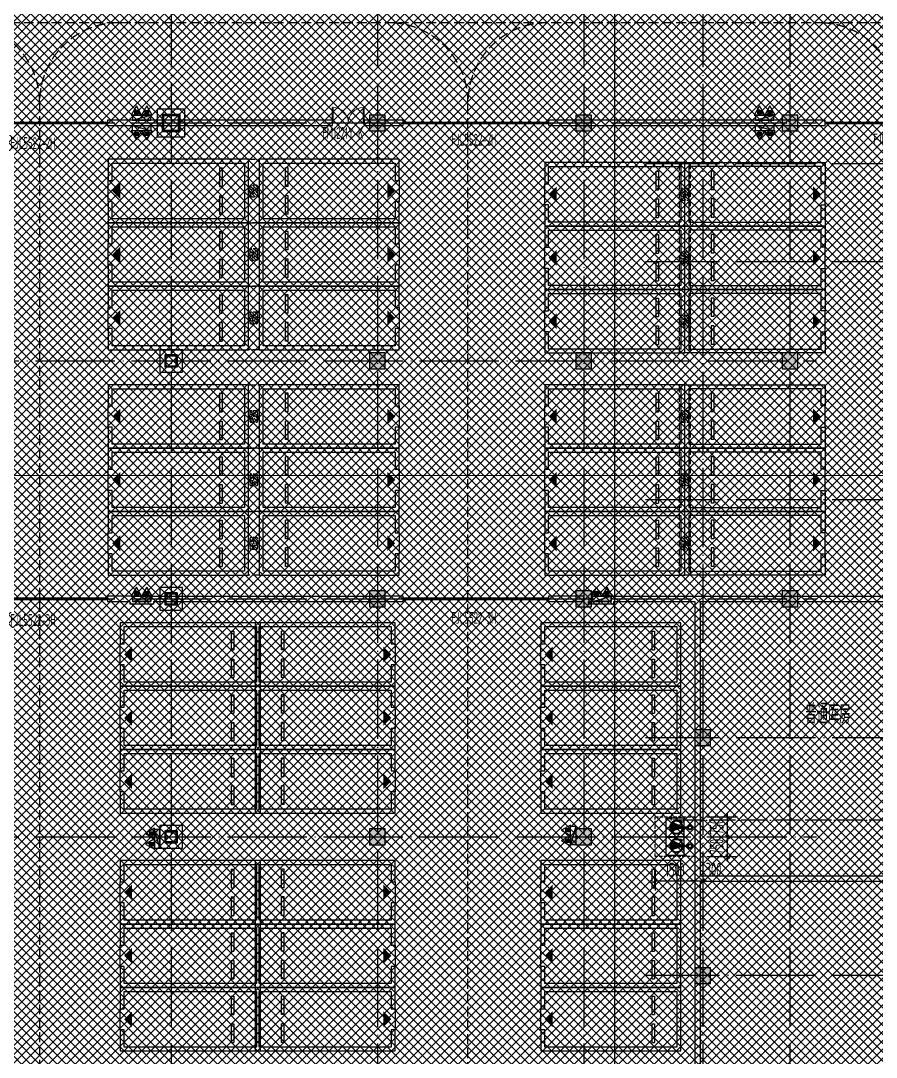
# Model space of a CAD drawing. Extents: x -473190 to 2138458, y -81875 to 2633646.
# Drawn here: x -1384 to 30964, y 119473 to 158677 of the extents above; entities that cross this region are included whole.
import ezdxf

# ---------------------------------------------------------------- set-up
doc = ezdxf.new("R2010")
doc.units = 0
doc.header["$LTSCALE"] = 1000
for name, pattern in [('__DASH', [0.35, 0.25, -0.1]), ('DASH', [0.35, 0.25, -0.1]), ('DOTE', [2.42, 2, -0.2, 0.02, -0.2]), ('排水', [1.1, 1, -0.1])]:
    doc.linetypes.add(name, pattern=pattern)
for name, color, linetype in [('00-停车位', 67, 'Continuous'), ('A-COLUMN', 2, 'Continuous'), ('A-PUB_HATCH', 8, 'Continuous'), ('A-ROOM_NAME', 23, 'Continuous'), ('A-WALL', 2, 'Continuous'), ('car', 252, 'Continuous'), ('DOOR_FIRE', 4, 'Continuous'), ('DOOR_FIRE_TEXT', 7, 'Continuous'), ('DOTE', 1, 'DOTE'), ('PUB_DIM', 3, 'Continuous'), ('PUB_HATCH', 8, 'Continuous'), ('W-EQUIP_消火栓', 7, 'Continuous'), ('W-EQUIP_灭火器', 7, 'Continuous'), ('排水', 4, 'Continuous'), ('索引线', 252, 'Continuous'), ('车行线', 4, 'Continuous'), ('集水坑', 4, 'Continuous'), ('雨棚投影', 147, 'Continuous')]:
    doc.layers.add(name, color=color, linetype=linetype)
doc.layers.add('GPS-污水', color=2, linetype='排水', lineweight=40)
doc.layers.add('钢柱', color=51, linetype='Continuous', lineweight=35)
doc.styles.add('8B2_02', font='tssdeng.shx', dxfattribs={"width": 0.6, "bigfont": 'TSSDCHN.shx'})
doc.styles.add('_TCH_DIM_T3', font='tssdeng.shx', dxfattribs={"width": 0.564706, "bigfont": '@@@tssdchn.shx'})
doc.styles.add('_TCH_WINDOW', font='tssdeng.shx', dxfattribs={"width": 0.8, "height": 3.5, "bigfont": 'tssdchn.shx'})
doc.styles.get("Standard").update_dxf_attribs({"font": 'gbenor.shx', "bigfont": 'gbcbig.shx'})
doc.dimstyles.new('_TCH_ARCH&&150', dxfattribs={"dimtxt": 525, "dimasz": 150, "dimexe": 375, "dimexo": 450, "dimgap": 150, "dimtad": 1, "dimdec": 0, "dimzin": 0, "dimdsep": 46, "dimtxsty": '_TCH_DIM_T3', "dimblk": 'ARCHTICK', "dimcen": 0.09, "dimclrt": 7, "dimazin": 2, "dimtfac": 1, "dimtdec": 0, "dimtix": 1, "dimtmove": 2, "dimatfit": 3, "dimfxl": 0, "dimtolj": 1, "dimtzin": 0, "dimarcsym": 0})

# ---------------------------------------------------------------- blocks, each defined once
blk = doc.blocks.new('车位2400x5300')
at = {"layer": '00-停车位', "color": 251}
for p, q in [((-875, -1000), (-175, -1000)), ((-875, -1100), (-875, -1000)), ((-875, -1100), (-175, -1100)), ((-175, -1100), (-175, -1000)), ((175, -1000), (875, -1000)), ((175, -1100), (175, -1000)), ((175, -1100), (875, -1100)), ((875, -1100), (875, -1000)), ((400, -5300), (-400, -5300))]:
    blk.add_line(p, q, dxfattribs=at)
blk.add_lwpolyline([(400, -5150), (400, -5300), (1200, -5300), (1200, 0), (-1200, 0), (-1200, -5300), (-400, -5300), (-400, -5150), (-1050, -5150), (-1050, -150), (1050, -150), (1050, -5150), (400, -5150)], dxfattribs=at)
blk.add_lwpolyline([(0, -5150, 0, 600, 0), (0, -4850, 600, 600, 0)], format="xyseb", dxfattribs=at)
blk = doc.blocks.new('A$C796A13F6')
at = {"layer": '车行线', "linetype": '__DASH', "ltscale": 1.5}
for points in [[(30925, -3000), (30925, -47838, 0.414214), (33925, -50838), (45475, -50838, 0.414214), (48475, -47838), (48475, -3000, 0.414214), (45475, 0), (-134375, 0, 0.414214), (-137375, -3000), (-137375, -60738, 0.414214), (-134375, -63738), (-124175, -63738)], [(-72275, 0, -0.414214), (-69275, -3000)], [(-66275, 0, 0.414214), (-69275, -3000)], [(-56075, 0, -0.414214), (-53075, -3000)], [(-50075, 0, 0.414214), (-53075, -3000)], [(-39800, 0, -0.414214), (-36800, -3000)], [(-69275, -3000), (-69275, -122288, -0.414214), (-72275, -125288), (-118175, -125288, -0.414214), (-121175, -122288), (-121175, -3000)]]:
    blk.add_lwpolyline(points, format="xyb", dxfattribs=at)
blk.add_lwpolyline([(-53075, -184056), (-53075, -3000)], dxfattribs=at)
blk = doc.blocks.new('$SB01_1')
h = blk.add_hatch(color=256)
h.dxf.hatch_style = 1
h.paths.add_polyline_path([(-0.381, -0.323), (0.5, 0), (-0.381, 0.323)])
h.paths.add_polyline_path([(0, 0), (0.002, 0), (0.002, 0.001), (0, 0.001)], flags=24)
h.paths.add_polyline_path([(0, -0.002), (0.003, -0.002), (0.003, -0.001), (0, -0.001)], flags=24)
h.paths.add_polyline_path([(0, -0.003), (0.003, -0.003), (0.003, -0.002), (0, -0.002)], flags=24)
for p, q in [((0.5, 0), (-0.381, 0.323)), ((-0.381, 0.323), (-0.381, -0.323)), ((0.5, 0), (-0.381, -0.323))]:
    blk.add_line(p, q)
blk.add_circle((0, 0), 0.5)
at = {"flags": 1}
for tag, p in [('UNIT', (0, 0)), ('SPEC', (0, -0.002)), ('WHAT', (0, -0.003))]:
    blk.add_attdef(tag, p, '', height=0.001, dxfattribs=at)
blk = doc.blocks.new('人防集水坑')
at = {"layer": 'GPS-污水', "linetype": '排水'}
for p, q in [((307486, 701151), (307284, 701151)), ((307486, 700451), (307284, 700451))]:
    blk.add_line(p, q, dxfattribs=at)
for centre in [(307561, 701151), (307561, 700451)]:
    blk.add_circle(centre, 75, dxfattribs=at)
at = {"layer": '集水坑', "linetype": 'DASH', "ltscale": 0.5}
blk.add_lwpolyline([(306241, 700051), (306241, 701551), (307741, 701551), (307741, 700051)], close=True, dxfattribs=at)
at = {"layer": '集水坑', "linetype": 'Continuous', "ltscale": 0.5}
for points in [[(306641, 701501), (306641, 700801), (307341, 700801), (307341, 701501)], [(306641, 700801), (306641, 700101), (307341, 700101), (307341, 700801)]]:
    blk.add_lwpolyline(points, close=True, dxfattribs=at)
at = {"layer": '集水坑', "linetype": 'DASH', "ltscale": 0.5}
for points in [[(307341, 700801), (307237, 701397), (306641, 701501)], [(307347, 700101), (307243, 700697), (306647, 700801)]]:
    blk.add_lwpolyline(points, dxfattribs=at)
at = {"layer": 'GPS-污水', "linetype": '排水', "xscale": -480.0000000000002, "yscale": 480.0000000000002, "zscale": 480.0000000000002, "rotation": 176.2535374729293}
for p in [(307045, 701164, 0), (307045, 700464, 0)]:
    blk.add_blockref('$SB01_1', p, dxfattribs=at)
blk = doc.blocks.new('_ArchTick')
at = {"color": 0, "linetype": 'ByBlock', "const_width": 0.4}
blk.add_lwpolyline([(-0.5, -0.5), (0.5, 0.5)], dxfattribs=at)
blk = doc.blocks.new('*D5247')
at = {"layer": 'Defpoints', "color": 0, "transparency": 16777216}
for p in [(113584, -58668), (114823, -58668), (113584, -59418)]:
    blk.add_point(p, dxfattribs=at)
at = {"layer": 'PUB_DIM', "color": 0, "lineweight": -2, "transparency": 16777216}
for p, q in [((114034, -58668), (115198, -58668)), ((114823, -58668), (114823, -58518)), ((114823, -59418), (114823, -58668)), ((114034, -59418), (115198, -59418)), ((114823, -59418), (114823, -59568))]:
    blk.add_line(p, q, dxfattribs=at)
at = {"layer": 'PUB_DIM', "color": 0, "lineweight": -2, "transparency": 16777216, "xscale": 150, "yscale": 150, "zscale": 150}
for p, rotation in [((114823, -58668), 270), ((114823, -59418), 90)]:
    blk.add_blockref('_ArchTick', p, dxfattribs=dict(at, rotation=rotation))
at = {"layer": 'PUB_DIM', "color": 7, "transparency": 16777216, "insert": (114411, -59043), "char_height": 525, "attachment_point": 5, "rotation": 90, "style": '_TCH_DIM_T3'}
blk.add_mtext('\\A1;750', dxfattribs=at)
blk = doc.blocks.new('*D5248')
at = {"layer": 'Defpoints', "color": 0, "transparency": 16777216}
for p in [(113584, -59418), (114823, -59418), (113584, -60168)]:
    blk.add_point(p, dxfattribs=at)
at = {"layer": 'PUB_DIM', "color": 0, "lineweight": -2, "transparency": 16777216}
for p, q in [((114034, -59418), (115198, -59418)), ((114823, -59418), (114823, -59268)), ((114823, -60168), (114823, -59418)), ((114034, -60168), (115198, -60168)), ((114823, -60168), (114823, -60318))]:
    blk.add_line(p, q, dxfattribs=at)
at = {"layer": 'PUB_DIM', "color": 0, "lineweight": -2, "transparency": 16777216, "xscale": 150, "yscale": 150, "zscale": 150}
for p, rotation in [((114823, -59418), 270), ((114823, -60168), 90)]:
    blk.add_blockref('_ArchTick', p, dxfattribs=dict(at, rotation=rotation))
at = {"layer": 'PUB_DIM', "color": 7, "transparency": 16777216, "insert": (114411, -59793), "char_height": 525, "attachment_point": 5, "rotation": 90, "style": '_TCH_DIM_T3'}
blk.add_mtext('\\A1;750', dxfattribs=at)
blk = doc.blocks.new('*D5249')
at = {"layer": 'Defpoints', "color": 0, "transparency": 16777216}
for p in [(112084, -60168), (113584, -60168), (113584, -61077)]:
    blk.add_point(p, dxfattribs=at)
at = {"layer": 'PUB_DIM', "color": 0, "lineweight": -2, "transparency": 16777216}
for p, q in [((112084, -60618), (112084, -61452)), ((113584, -60618), (113584, -61452)), ((112084, -61077), (113584, -61077))]:
    blk.add_line(p, q, dxfattribs=at)
at = {"layer": 'PUB_DIM', "color": 0, "lineweight": -2, "transparency": 16777216, "xscale": 150, "yscale": 150, "zscale": 150, "rotation": 180}
blk.add_blockref('_ArchTick', (112084, -61077), dxfattribs=at)
at = {"layer": 'PUB_DIM', "color": 0, "lineweight": -2, "transparency": 16777216, "xscale": 150, "yscale": 150, "zscale": 150}
blk.add_blockref('_ArchTick', (113584, -61077), dxfattribs=at)
at = {"layer": 'PUB_DIM', "color": 7, "transparency": 16777216, "insert": (112834, -60664), "char_height": 525, "attachment_point": 5, "style": '_TCH_DIM_T3'}
blk.add_mtext('\\A1;1500', dxfattribs=at)
blk = doc.blocks.new('*D5250')
at = {"layer": 'Defpoints', "color": 0, "transparency": 16777216}
for p in [(113584, -60168), (113884, -60168), (113884, -61077)]:
    blk.add_point(p, dxfattribs=at)
at = {"layer": 'PUB_DIM', "color": 0, "lineweight": -2, "transparency": 16777216}
for p, q in [((113584, -60618), (113584, -61452)), ((113884, -60618), (113884, -61452)), ((113584, -61077), (113434, -61077)), ((113584, -61077), (113884, -61077)), ((113884, -61077), (114034, -61077))]:
    blk.add_line(p, q, dxfattribs=at)
at = {"layer": 'PUB_DIM', "color": 0, "lineweight": -2, "transparency": 16777216, "xscale": 150, "yscale": 150, "zscale": 150}
blk.add_blockref('_ArchTick', (113584, -61077), dxfattribs=at)
at = {"layer": 'PUB_DIM', "color": 0, "lineweight": -2, "transparency": 16777216, "xscale": 150, "yscale": 150, "zscale": 150, "rotation": 180}
blk.add_blockref('_ArchTick', (113884, -61077), dxfattribs=at)
at = {"layer": 'PUB_DIM', "color": 7, "transparency": 16777216, "insert": (114295, -60664), "char_height": 525, "attachment_point": 5, "style": '_TCH_DIM_T3'}
blk.add_mtext('\\A1;300', dxfattribs=at)
blk = doc.blocks.new('A$C2EF10B80')
at = {"layer": 'A-PUB_HATCH'}
h = blk.add_hatch(dxfattribs=at)
h.set_pattern_fill('ANSI31', color=256, scale=50, angle=-16.4434)
h.set_pattern_definition([(45, (6188.46, 7099.97), (-56.1266, 56.1266), [])])
h.paths.add_polyline_path([(-983, -100, 0.414214), (-1033, -50), (-1184, -50), (-1091, -207), (-1210, -207), (-1204, -250), (-983, -250)])
h.paths.add_polyline_path([(-983, -250), (-1204, -250), (-1190, -350), (-1033, -350, 0.414213), (-983, -300)])
h.paths.add_polyline_path([(-1262, -250), (-1417, -250), (-1417, -300, 0.414215), (-1367, -350), (-1207, -350)])
h.paths.add_polyline_path([(-1221, -50), (-1367, -50, 0.414214), (-1417, -100), (-1417, -250), (-1262, -250), (-1320, -146), (-1212, -146)])
at = {"layer": 'car', "linetype": 'DASH', "ltscale": 0.5}
blk.add_line((-1367, -350), (-1033, -350), dxfattribs=at)
at = {"layer": 'car', "linetype": 'DASH'}
blk.add_lwpolyline([(-2400, 0), (0, 0), (0, -400), (-2400, -400)], close=True, dxfattribs=at)
at = {"layer": 'car', "linetype": 'DASH', "ltscale": 0.5}
blk.add_lwpolyline([(-1320, -146), (-1185, -390), (-1210, -207), (-1091, -207), (-1227, 23), (-1212, -146)], close=True, dxfattribs=at)
for points in [[(-1367, -50, 0.414214), (-1417, -100), (-1417, -300)], [(-1033, -350, 0.414214), (-983, -300), (-983, -100, 0.414214), (-1033, -50), (-1367, -50)]]:
    blk.add_lwpolyline(points, format="xyb", dxfattribs=at)
at = {"layer": 'car', "linetype": 'DASH'}
blk.add_arc((-1367, -300), 50, 180, 270, dxfattribs=at)
blk = doc.blocks.new('A$C77CA03F4')
at = {"rotation": 16.44344089606073}
for p in [(6792, 2422), (4490, 1742), (2189, 1063)]:
    blk.add_blockref('A$C2EF10B80', p, dxfattribs=at)
blk = doc.blocks.new('A$C00330F2E')
at = {"layer": 'A-COLUMN'}
for p, q in [((58975, 200), (57925, 200)), ((57925, 200), (57925, -850)), ((58975, -850), (58975, 200)), ((57925, -850), (58975, -850)), ((58875, -8900), (58025, -8900)), ((58025, -8900), (58025, -9750)), ((58875, -9750), (58875, -8900)), ((58025, -9750), (58875, -9750)), ((58875, -17900), (58025, -17900)), ((58025, -17900), (58025, -18750)), ((58875, -18750), (58875, -17900)), ((58025, -18750), (58875, -18750)), ((58875, -26900), (58025, -26900)), ((58025, -26900), (58025, -27750)), ((58875, -27750), (58875, -26900)), ((58025, -27750), (58875, -27750))]:
    blk.add_line(p, q, dxfattribs=at)
at = {"layer": '钢柱', "color": 4, "lineweight": 35}
for points in [[(58775, 0), (58125, 0), (58125, -650), (58775, -650)], [(58735, -610), (58165, -610), (58165, -40), (58735, -40)], [(58675, -9100), (58225, -9100), (58225, -9550), (58675, -9550)], [(58645, -9520), (58255, -9520), (58255, -9130), (58645, -9130)], [(58675, -18100), (58225, -18100), (58225, -18550), (58675, -18550)], [(58645, -18520), (58255, -18520), (58255, -18130), (58645, -18130)], [(58675, -27100), (58225, -27100), (58225, -27550), (58675, -27550)], [(58645, -27520), (58255, -27520), (58255, -27130), (58645, -27130)]]:
    blk.add_lwpolyline(points, close=True, dxfattribs=at)
blk = doc.blocks.new('A$C4F5A101F')
at = {"layer": 'DOTE', "color": 16, "linetype": 'DOTE', "ltscale": 1.5}
for p, q in [((-198339.7, 16373.7), (-198339.7, -213765.2)), ((-297848.4, -3257.4), (-173939.7, -3257.4)), ((-39660.8, -4807.4), (-180399, -4807.4)), ((-39660.8, -8507.4), (-180399, -8507.4)), ((-297848.4, -12257.4), (-173939.7, -12257.4)), ((-39660.8, -17507.4), (-180399, -17507.4)), ((-297848.4, -21257.4), (-173939.7, -21257.4)), ((-39660.8, -26507.4), (-180399, -26507.4)), ((-297848.4, -30257.4), (-173939.7, -30257.4)), ((-39660.8, -35507.4), (-180399, -35507.4))]:
    blk.add_line(p, q, dxfattribs=at)
at = {"layer": 'DOTE', "color": 127, "linetype": 'DOTE', "ltscale": 1.5}
for p, q in [((-190539.7, 16373.7), (-190539.7, -213765.2)), ((-182739.7, 16373.7), (-182739.7, -213765.2)), ((-178239.7, 16373.7), (-178239.7, -213765.2)), ((-174939.7, 16373.7), (-174939.7, -213765.2))]:
    blk.add_line(p, q, dxfattribs=at)
blk = doc.blocks.new('A$C2B5B1B2C')
at = {"layer": 'DOTE', "linetype": 'DOTE', "ltscale": 0.5}
blk.add_line((118175, -12675), (78225, -12675), dxfattribs=at)
blk = doc.blocks.new('$TwtSys$00000434')
for p, q in [((-0.5, 0.5), (-0.5, -0.5)), ((-0.5, -0.5), (0.5, 0.5)), ((0.5, 0.5), (-0.5, 0.5)), ((0.5, -0.5), (0.5, 0.5)), ((-0.5, -0.5), (0.5, -0.5))]:
    blk.add_line(p, q)
blk.add_solid([(0.5, -0.5), (0.5, 0.5), (-0.5, -0.5)])
blk = doc.blocks.new('$TwtSys$00000546')
h = blk.add_hatch()
h.set_pattern_fill('ANSI31', color=256, scale=200, style=0)
h.set_pattern_definition([(45, (-38543.802, -6670.83), (-17.67767, 17.67767), [])])
h.paths.add_polyline_path([(-65, 174), (65, 174), (65, 44), (-65, 44)])
for points in [[(0, 344), (-198, 0), (198, 0)], [(-65, 174), (65, 174), (65, 44), (-65, 44)]]:
    blk.add_lwpolyline(points, close=True)
blk = doc.blocks.new('_FZH')
blk.add_lwpolyline([(-0.5, -0.5), (0.5, -0.5), (0.5, 0.5), (-0.5, 0.5)], close=True)
at = {"layer": 'PUB_HATCH'}
blk.add_solid([(-0.5, -0.5), (0.5, -0.5), (-0.5, 0.5), (0.5, 0.5)], dxfattribs=at)
blk = doc.blocks.new('zzzzzzzzzzzzzzzz')
at = {"layer": 'A-COLUMN'}
for p, q in [((-13084, -174735), (-14134, -174735)), ((-14134, -174735), (-14134, -175785)), ((-13084, -175785), (-13084, -174735)), ((-14134, -175785), (-13084, -175785)), ((-13184, -192835), (-14034, -192835)), ((-14034, -192835), (-14034, -193685)), ((-13184, -193685), (-13184, -192835)), ((-14034, -193685), (-13184, -193685)), ((-13184, -201835), (-14034, -201835)), ((-14034, -201835), (-14034, -202685)), ((-13184, -202685), (-13184, -201835)), ((-14034, -202685), (-13184, -202685))]:
    blk.add_line(p, q, dxfattribs=at)
blk.add_blockref('A$C00330F2E', (-72059, -174935))
at = {"layer": 'A-COLUMN', "xscale": 600, "yscale": 600, "zscale": 600, "rotation": 90}
for p in [(-5809, -175260), (1991, -175260), (9791, -175260), (-5809, -184260), (1991, -184260), (9791, -184260), (-5809, -193260), (1991, -193260), (9791, -193260), (6491, -198510), (-5809, -202260), (1991, -202260), (6491, -207510)]:
    blk.add_blockref('_FZH', p, dxfattribs=at)
blk = doc.blocks.new('ADFASDF')
h = blk.add_hatch()
h.set_pattern_fill('ANSI37', color=8, scale=150)
h.set_pattern_definition([(45, (0, 0), (-168.3798, 168.3798), []), (135, (0, 0), (-168.3798, -168.3798), [])])
h.paths.add_polyline_path([(521397, 239186), (521397, 224886), (539697, 224886), (539697, 169261), (524947, 169261), (524947, 171211), (527822, 171211), (527922, 176611), (501318, 176611), (501125, 109884), (530547, 109887), (530547, 107449), (538188, 100503), (536147, 98236), (540086, 94690), (517812, 69953), (517812, 59790), (482108, 20136), (405247, 20136), (405247, 26086), (391997, 40436), (391997, 64736), (399997, 64738), (399997, 239186), (409022, 239186)])
blk = doc.blocks.new('$DorLib2D$00000213')
at = {"color": 0, "linetype": 'DASH', "const_width": 0.02}
blk.add_lwpolyline([(0.5, 0), (-0.5, 0)], dxfattribs=at)
blk = doc.blocks.new('$DorLib2D$00000002')
for p, q in [((-0.5, 0), (-0.5, 0.4875)), ((-0.475, 0.4875), (-0.5, 0.4875)), ((-0.475, 0), (-0.475, 0.4875)), ((0.475, 0), (0.475, 0.4875)), ((0.475, 0.4875), (0.5, 0.4875)), ((0.5, 0), (0.5, 0.4875)), ((-0.5, 0), (-0.475, 0)), ((0.5, 0), (0.475, 0))]:
    blk.add_line(p, q)
at = {"lineweight": 13}
for centre, start, end in [((-0.4875, 0), 0, 88.53072), ((0.4875, 0), 91.46928, 180)]:
    blk.add_arc(centre, 0.4875, start, end, dxfattribs=at)
blk = doc.blocks.new('A$C3672542B')
at = {"layer": '排水', "color": 3, "linetype": 'DASH'}
for points in [[(110843.2, -57427.7, 0, 0, 0), (111555.1, -58139.6, 160, 0, 0), (111979.3, -58563.9, 0, 0, 0)], [(110843.2, -61408.7, 0, 0, 0), (111555.1, -60696.8, 160, 0, 0), (111979.3, -60272.6, 0, 0, 0)]]:
    blk.add_lwpolyline(points, format="xyseb", dxfattribs=at)
at = {"layer": '集水坑', "linetype": 'Continuous'}
blk.add_blockref('人防集水坑', (-194157.4, -760218.9), dxfattribs=at)
at = {"layer": 'PUB_DIM'}
for p1, p2, distance, picture, middle in [((113583.7, -59418.2), (113583.7, -58668.2), -1239.4, '*D5247', (114410.6, -59043.2)), ((113583.7, -60168.2), (113583.7, -59418.2), -1239.4, '*D5248', (114410.6, -59793.2)), ((112083.7, -60168.2), (113583.7, -60168.2), -908.7, '*D5249', (112833.7, -60664.4))]:
    dim = blk.add_aligned_dim(p1=p1, p2=p2, distance=distance, dimstyle='_TCH_ARCH&&150', dxfattribs=at)
    dim.commit()
    dim.dimension.update_dxf_attribs({"geometry": picture, "text_midpoint": middle})
dim = blk.add_linear_dim(base=(113883.7, -61076.9), p1=(113583.7, -60168.2), p2=(113883.7, -60168.2), angle=0, dimstyle='_TCH_ARCH&&150', dxfattribs=at)
dim.commit()
dim.dimension.update_dxf_attribs({"geometry": '*D5250', "text_midpoint": (114295.4, -60664.4), "dimtype": 161})

msp = doc.modelspace()

# ---------------------------------------------------------------- linework, layer by layer
msp.add_lwpolyline([(181620.5, 190393), (21063.1, 190393), (21063.1, 100810.6), (181620.5, 100810.6)], close=True)
at = {"linetype": 'DASH', "const_width": 40}
msp.add_lwpolyline([(-90723.6, 141471.9), (133656.7, 141471.9)], dxfattribs=at)
at = {"layer": 'A-WALL'}
for p, q in [((4302.3, 154910.6), (1902.2, 154910.6)), ((1902.2, 154910.6), (1902.2, 154710.6)), ((10402.3, 154910.6), (4302.3, 154910.6)), ((10402.3, 154710.6), (10402.3, 154910.6)), ((13076.3, 154910.6), (11602.3, 154910.6)), ((11602.3, 154910.6), (11602.3, 154710.6)), ((13076.3, 154710.6), (13076.3, 154910.6)), ((29027.3, 154910.6), (18576.3, 154910.6)), ((18576.3, 154910.6), (18576.3, 154710.6)), ((29027.3, 154710.6), (29027.3, 154910.6)), ((1902.2, 154710.6), (4302.3, 154710.6)), ((4302.3, 154710.6), (10402.3, 154710.6)), ((11602.3, 154710.6), (13076.3, 154710.6)), ((18576.3, 154710.6), (29027.3, 154710.6)), ((2837.7, 136910.6), (1902.2, 136910.6)), ((1902.2, 136910.6), (1902.2, 136710.6)), ((2837.7, 136910.6), (2837.7, 136710.6)), ((3537.7, 136910.6), (3537.7, 136710.6)), ((3537.7, 136910.6), (4202.3, 136910.6)), ((4202.3, 136910.6), (12102.3, 136910.6)), ((13076.3, 136910.6), (12102.3, 136910.6)), ((13076.3, 136710.6), (13076.3, 136910.6)), ((19902.3, 136910.6), (18576.3, 136910.6)), ((18576.3, 136910.6), (18576.3, 136710.6)), ((19902.3, 136710.6), (19902.3, 136910.6)), ((20935.4, 136910.6), (20935.4, 136710.6)), ((20935.4, 136910.6), (24201.4, 136910.6)), ((24202.3, 136910.6), (27702.3, 136910.6)), ((27702.3, 136910.6), (34702.3, 136910.6)), ((1902.2, 136710.6), (2737.7, 136710.6)), ((2737.7, 136710.6), (2737.7, 136610.6)), ((3637.7, 136610.6), (2737.7, 136610.6)), ((3537.7, 136710.6), (2837.7, 136710.6)), ((3637.7, 136710.6), (3637.7, 136610.6)), ((3637.7, 136710.6), (4202.3, 136710.6)), ((4202.3, 136710.6), (12102.3, 136710.6)), ((12102.3, 136710.6), (13076.3, 136710.6)), ((18576.3, 136710.6), (19902.3, 136710.6)), ((20935.4, 136710.6), (20085.4, 136710.6)), ((20085.4, 136610.6), (20085.4, 136710.6)), ((21035.4, 136610.6), (20085.4, 136610.6)), ((20102.3, 136810.6), (20102.3, 136660.6)), ((20202.3, 136810.6), (20102.3, 136810.6)), ((20202.3, 136660.6), (20102.3, 136660.6)), ((20202.3, 136810.6), (20202.3, 136660.6)), ((21035.4, 136710.6), (21035.4, 136610.6)), ((21035.4, 136710.6), (24102.3, 136710.6)), ((24102.3, 136710.6), (24102.3, 131560.6)), ((24302.3, 136710.6), (24302.3, 131560.6)), ((24302.3, 136710.6), (27702.3, 136710.6)), ((27702.3, 136710.6), (34702.3, 136710.6)), ((24102.3, 131560.6), (24102.3, 126235.6)), ((24302.3, 131560.6), (24302.3, 126335.6)), ((24302.3, 126335.6), (34602.3, 126335.6)), ((24102.3, 126235.6), (24102.3, 122560.6)), ((24302.3, 126135.6), (34702.3, 126135.6)), ((24302.3, 126135.6), (24302.3, 122560.6)), ((24102.3, 122560.6), (24102.3, 113560.6)), ((24302.3, 122560.6), (24302.3, 113560.6))]:
    msp.add_line(p, q, dxfattribs=at)

# ---------------------------------------------------------------- block references
for name, p in [('A$C3672542B', (-89481.4, 187228.8)), ('ADFASDF', (-477545, -71625.7)), ('A$C796A13F6', (68602.3, 158598.1)), ('A$C2B5B1B2C', (-55022.7, 141110.6)), ('A$C00330F2E', (-54147.7, 155135.6))]:
    msp.add_blockref(name, p)
at = {"rotation": 73.55655642770577}
for p in [(7627.3, 146235.6), (23927.3, 146110.6), (7627.3, 137710.6), (23927.3, 137710.6)]:
    msp.add_blockref('A$C77CA03F4', p, dxfattribs=at)
at = {"layer": '00-停车位'}
for p, rotation in [((7227.3, 152235.6), 270), ((7627.3, 152235.6), 90), ((23727.3, 152110.6), 270), ((7227.3, 149835.6), 270), ((7627.3, 149835.6), 90), ((23727.3, 149710.6), 270), ((7227.3, 147435.6), 270), ((7627.3, 147435.6), 90), ((23727.3, 147310.6), 270), ((7227.3, 143710.6), 270), ((7627.3, 143710.6), 90), ((23727.3, 143710.6), 270), ((7227.3, 141310.6), 270), ((7627.3, 141310.6), 90), ((23727.3, 141310.6), 270), ((7227.3, 138910.6), 270), ((7627.3, 138910.6), 90), ((23727.3, 138910.6), 270), ((7677.3, 134710.6), 270), ((7477.3, 134710.6), 90), ((23577.3, 134710.6), 270), ((7677.3, 132310.6), 270), ((7477.3, 132310.6), 90), ((23577.3, 132310.6), 270), ((7677.3, 129910.6), 270), ((7477.3, 129910.6), 90), ((23577.3, 129910.6), 270), ((7677.3, 125710.6), 270), ((7477.3, 125710.6), 90), ((23577.3, 125710.6), 270), ((7677.3, 123310.6), 270), ((7477.3, 123310.6), 90), ((23577.3, 123310.6), 270), ((7677.3, 120910.6), 270), ((7477.3, 120910.6), 90), ((23577.3, 120910.6), 270)]:
    msp.add_blockref('车位2400x5300', p, dxfattribs=dict(at, rotation=rotation))
at = {"layer": '00-停车位', "xscale": -1}
for p, rotation in [((23727.3, 152110.6), 90), ((23727.3, 149710.6), 90), ((23727.3, 147310.6), 90), ((23727.3, 143710.6), 89.99999997177905), ((23727.3, 141310.6), 89.99999997177905), ((23727.3, 138910.6), 89.99999997177905)]:
    msp.add_blockref('车位2400x5300', p, dxfattribs=dict(at, rotation=rotation))
at = {"layer": 'DOOR_FIRE'}
ref = msp.add_blockref('$DorLib2D$00000002', (11002.3, 154810.6), dxfattribs=dict(at, xscale=1200, yscale=-1200, zscale=200, rotation=180))
ref.add_attrib('A', 'FM1221Y-K', (10015.9, 154207.6), dxfattribs={"layer": 'DOOR_FIRE_TEXT', "height": 446.25, "style": '_TCH_WINDOW', "width": 0.564706})
ref = msp.add_blockref('$DorLib2D$00000213', (-847.8, 154810.6), dxfattribs=dict(at, xscale=-5500, yscale=-5500, zscale=200, rotation=180))
ref.add_attrib('A', 'FJL5522-2H', (-1773.4, 153827.3), dxfattribs={"layer": 'DOOR_FIRE_TEXT', "height": 446.25, "style": '_TCH_WINDOW', "width": 0.564706})
ref = msp.add_blockref('$DorLib2D$00000213', (15826.3, 154810.6), dxfattribs=dict(at, xscale=-5500, yscale=-5500, zscale=200, rotation=180))
ref.add_attrib('A', 'FJL5522-2H', (14900.6, 153956.4), dxfattribs={"layer": 'DOOR_FIRE_TEXT', "height": 446.25, "style": '_TCH_WINDOW', "width": 0.564706})
ref = msp.add_blockref('$DorLib2D$00000213', (31777.3, 154810.6), dxfattribs=dict(at, xscale=-5500, yscale=-5500, zscale=200, rotation=180))
ref.add_attrib('A', 'FJL5522-2H', (30851.6, 153956.4), dxfattribs={"layer": 'DOOR_FIRE_TEXT', "height": 446.25, "style": '_TCH_WINDOW', "width": 0.564706})
ref = msp.add_blockref('$DorLib2D$00000213', (-847.8, 136810.6), dxfattribs=dict(at, xscale=5500, yscale=5500, zscale=200))
ref.add_attrib('A', 'FJL5522-3H', (-1773.4, 135787.7), dxfattribs={"layer": 'DOOR_FIRE_TEXT', "height": 446.25, "style": '_TCH_WINDOW', "width": 0.564706})
ref = msp.add_blockref('$DorLib2D$00000213', (15826.3, 136810.6), dxfattribs=dict(at, xscale=5500, yscale=5500, zscale=200))
ref.add_attrib('A', 'FJL5522-3H', (14900.6, 135867.7), dxfattribs={"layer": 'DOOR_FIRE_TEXT', "height": 446.25, "style": '_TCH_WINDOW', "width": 0.564706})
at = {"layer": 'W-EQUIP_消火栓', "xscale": 700, "yscale": 200, "zscale": 700}
for p in [(3187.7, 155010.6), (26747, 155010.6), (3187.7, 136810.6), (20585.4, 136810.6)]:
    msp.add_blockref('$TwtSys$00000434', p, dxfattribs=at)
at = {"layer": 'W-EQUIP_消火栓', "yscale": 200, "zscale": 700}
for p, xscale, rotation in [((3187.7, 154610.6), -700, 180), ((26747, 154610.6), -700, 180), ((19502.3, 127860.6), -700, 90), ((3777.3, 127735.6), 700, 90)]:
    msp.add_blockref('$TwtSys$00000434', p, dxfattribs=dict(at, xscale=xscale, rotation=rotation))
at = {"layer": 'W-EQUIP_灭火器'}
for p in [(2989.3, 155110.6), (3386.1, 155110.6), (26548.6, 155110.6), (26945.4, 155110.6), (2989.3, 136910.6), (3386.1, 136910.6), (20387, 136910.6), (20783.7, 136910.6)]:
    msp.add_blockref('$TwtSys$00000546', p, dxfattribs=at)
for p, rotation in [((2989.3, 154510.6), 179.9999999999923), ((3386.1, 154510.6), 179.9999999999923), ((26548.6, 154510.6), 179.9999999999923), ((26945.4, 154510.6), 179.9999999999923), ((19402.3, 128059), 90), ((3677.3, 127934), 90), ((19402.3, 127662.2), 90), ((3677.3, 127537.2), 90)]:
    msp.add_blockref('$TwtSys$00000546', p, dxfattribs=dict(at, rotation=rotation))
at = {"layer": '索引线', "color": 0}
msp.add_blockref('zzzzzzzzzzzzzzzz', (17910.9, 330071), dxfattribs=at)
at = {"layer": '雨棚投影', "linetype": 'DASH', "lineweight": -3, "ltscale": 2}
msp.add_blockref('A$C4F5A101F', (202642, 158068), dxfattribs=at)

# ---------------------------------------------------------------- texts
at = {"layer": 'A-ROOM_NAME', "style": '8B2_02', "width": 0.6}
msp.add_text('普通库房', height=750, dxfattribs=at).set_placement((28281.1, 132085.9))

doc.saveas('drawing.dxf')
